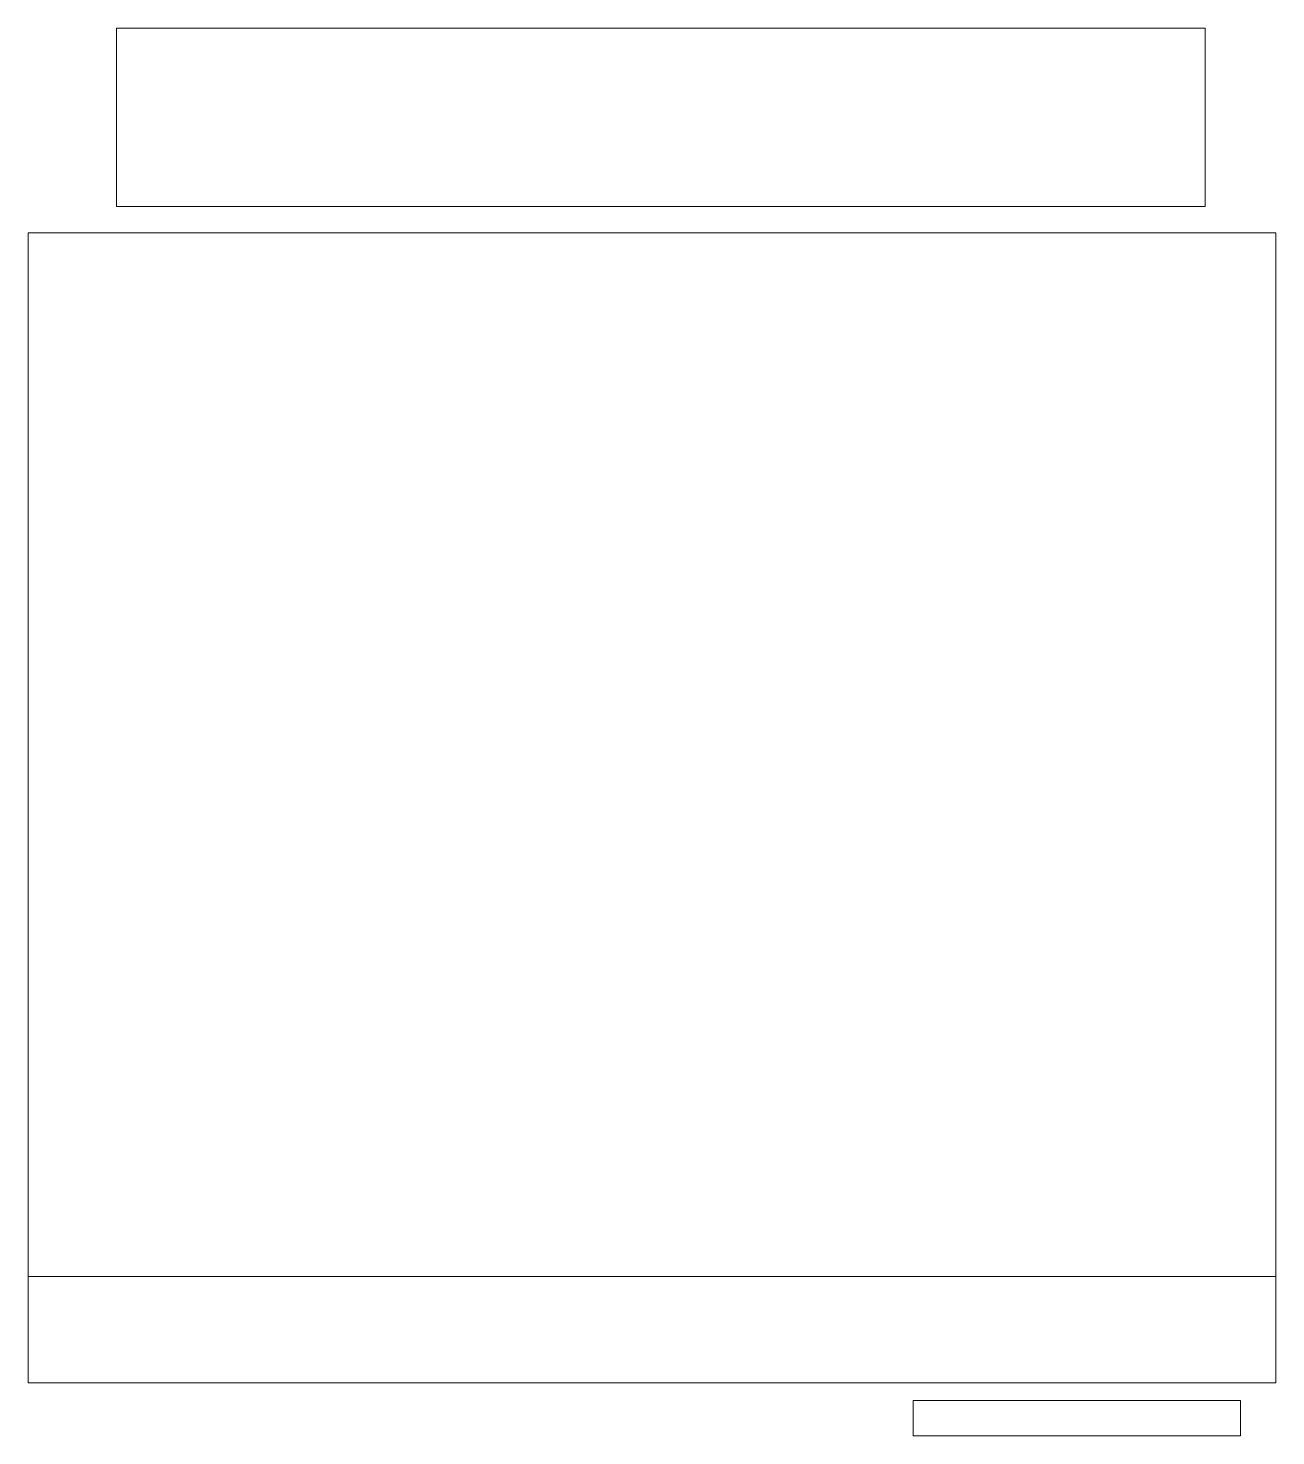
# Model space of a CAD drawing. Extents: x 27017.8 to 27087.8, y 10191.7 to 10270.7.
import ezdxf

# ---------------------------------------------------------------- set-up
doc = ezdxf.new("R2010")
doc.units = 0
doc.header["$LTSCALE"] = 75
doc.header["$MEASUREMENT"] = 0
doc.layers.get('0').update_dxf_attribs({"linetype": 'CONTINUOUS', "lineweight": 9})

msp = doc.modelspace()

# ---------------------------------------------------------------- linework, layer by layer
for p, q in [((27017.802, 10259.219), (27087.789, 10259.219)), ((27017.802, 10259.219), (27017.802, 10194.706)), ((27087.789, 10194.706), (27087.789, 10259.219)), ((27017.802, 10200.661), (27087.789, 10200.661)), ((27017.802, 10194.706), (27087.789, 10194.706))]:
    msp.add_line(p, q)
for points in [[(27022.766, 10260.708), (27083.819, 10260.708), (27083.819, 10270.708), (27022.766, 10270.708)], [(27085.804, 10193.713), (27067.439, 10193.713), (27067.439, 10191.728), (27085.804, 10191.728)]]:
    msp.add_lwpolyline(points, close=True)

doc.saveas('drawing.dxf')
